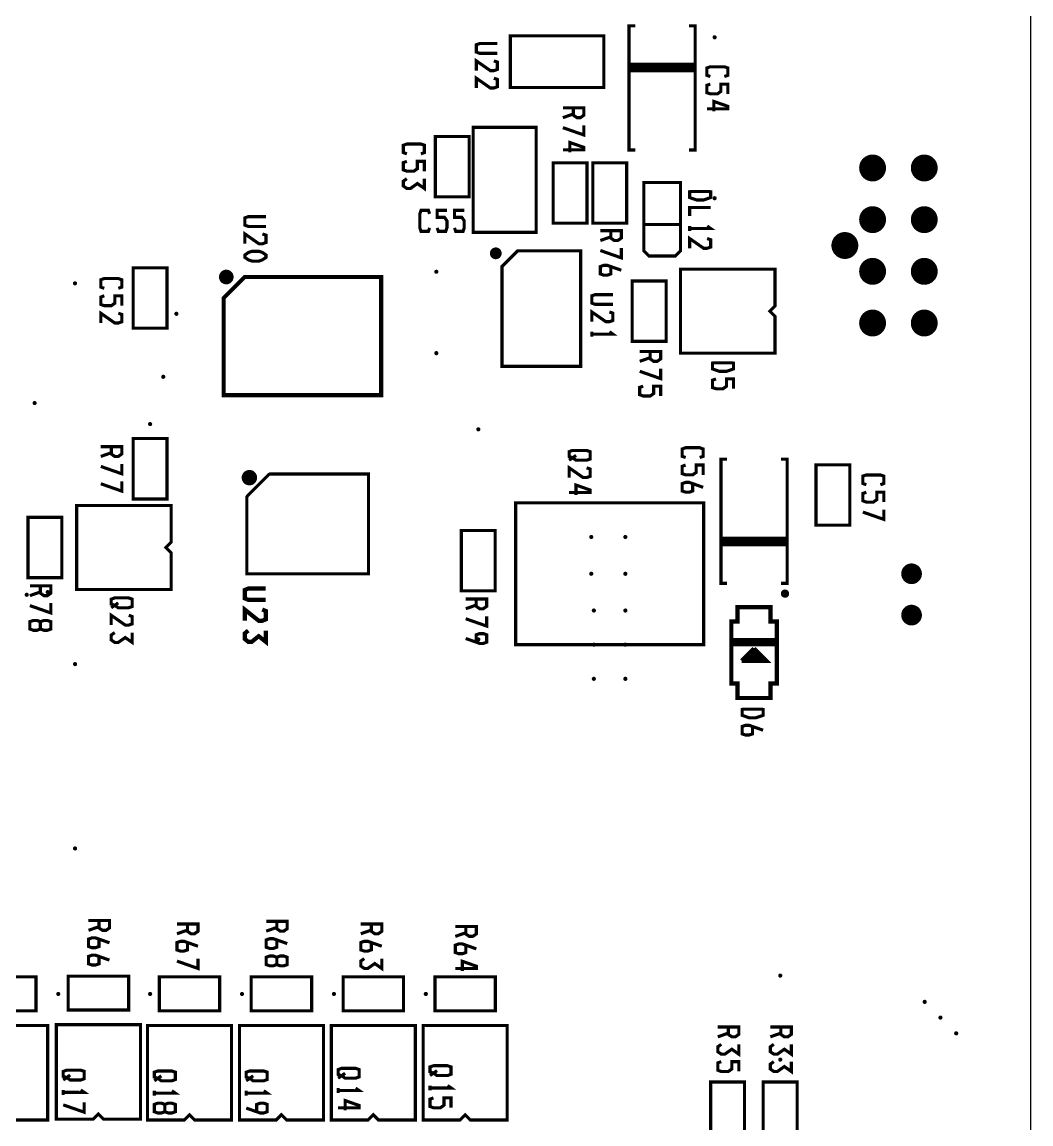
# Model space of a CAD drawing. Extents: x -16 to 352, y -5 to 215.
# Drawn here: x 106.2 to 155, y 109.9 to 163.2 of the extents above; entities that cross this region are included whole.
import ezdxf

# ---------------------------------------------------------------- set-up
doc = ezdxf.new("R2010")
doc.units = 0
doc.header["$MEASUREMENT"] = 0
doc.layers.get('0').update_dxf_attribs({"linetype": 'CONTINUOUS'})
for name, color, linetype in [('25-334-0_DRD', 7, 'CONTINUOUS'), ('25-334-0_SST', 12, 'CONTINUOUS'), ('THRUHOLE_NPT', 8, 'CONTINUOUS'), ('THRUHOLE_TAP', 15, 'CONTINUOUS')]:
    doc.layers.add(name, color=color, linetype=linetype)

# ---------------------------------------------------------------- blocks, each defined once
blk = doc.blocks.new('ROUND_27')
at = {"const_width": 0.65024}
blk.add_lwpolyline([(-0.32512, 0, 1), (0.32512, 0, 1)], format="xyb", close=True, dxfattribs=at)
blk = doc.blocks.new('ROUND_75')
at = {"const_width": 0.10033}
blk.add_lwpolyline([(-0.050164, 0, 1), (0.050164, 0, 1)], format="xyb", close=True, dxfattribs=at)
blk = doc.blocks.new('ROUND_3')
at = {"const_width": 0.50038}
blk.add_lwpolyline([(-0.25019, 0, 1), (0.25019, 0, 1)], format="xyb", close=True, dxfattribs=at)

msp = doc.modelspace()

# ---------------------------------------------------------------- linework, layer by layer
at = {"layer": '25-334-0_DRD'}
msp.add_line((155.001, -4.999), (155.001, 215.001), dxfattribs=at)
at = {"layer": '25-334-0_SST'}
for points, const_width in [([(135.86, 163.02), (135.56, 163.02), (135.56, 157.02), (135.86, 157.02)], 0.152), ([(138.46, 163.02), (138.76, 163.02), (138.76, 157.02), (138.46, 157.02)], 0.152), ([(129.819, 160.045), (134.341, 160.045), (134.341, 162.535), (129.819, 162.535), (129.819, 160.045)], 0.152), ([(129.189, 161.694), (128.344, 161.694), (128.173, 161.752), (128.173, 162.108), (128.344, 162.166), (129.189, 162.166)], 0.152), ([(128.173, 160.856), (128.173, 161.328), (128.852, 160.856), (129.019, 160.856), (129.189, 160.914), (129.189, 161.27), (129.019, 161.328)], 0.152), ([(135.572, 161.163), (135.572, 160.845)], 0.152), ([(138.748, 161.163), (135.572, 161.163)], 0.152), ([(138.748, 161.084), (135.572, 161.084)], 0.152), ([(138.748, 160.947), (135.572, 160.947)], 0.152), ([(135.674, 161.163), (135.674, 160.845)], 0.152), ([(135.811, 161.163), (135.811, 160.845)], 0.152), ([(135.948, 161.163), (135.948, 160.845)], 0.152), ([(136.086, 161.163), (136.086, 160.845)], 0.152), ([(136.223, 161.163), (136.223, 160.845)], 0.152), ([(136.36, 161.163), (136.36, 160.845)], 0.152), ([(136.497, 161.163), (136.497, 160.845)], 0.152), ([(136.634, 161.163), (136.634, 160.845)], 0.152), ([(136.771, 161.163), (136.771, 160.845)], 0.152), ([(136.909, 161.163), (136.909, 160.845)], 0.152), ([(137.046, 161.163), (137.046, 160.845)], 0.152), ([(137.183, 161.163), (137.183, 160.845)], 0.152), ([(137.32, 161.163), (137.32, 160.845)], 0.152), ([(137.457, 161.163), (137.457, 160.845)], 0.152), ([(137.594, 161.163), (137.594, 160.845)], 0.152), ([(137.732, 161.163), (137.732, 160.845)], 0.152), ([(137.869, 161.163), (137.869, 160.845)], 0.152), ([(138.006, 161.163), (138.006, 160.845)], 0.152), ([(138.143, 161.163), (138.143, 160.845)], 0.152), ([(138.28, 161.163), (138.28, 160.845)], 0.152), ([(138.417, 161.163), (138.417, 160.845)], 0.152), ([(138.554, 161.163), (138.554, 160.845)], 0.152), ([(138.692, 161.163), (138.692, 160.845)], 0.152), ([(138.748, 161.163), (138.748, 160.845)], 0.152), ([(139.492, 160.571), (139.324, 160.63), (139.324, 160.985), (139.492, 161.044), (140.17, 161.044), (140.34, 160.985), (140.34, 160.63), (140.17, 160.571)], 0.152), ([(128.173, 160.017), (128.173, 160.49), (128.852, 160.017), (129.019, 160.017), (129.189, 160.076), (129.189, 160.431), (129.019, 160.49)], 0.152), ([(138.748, 160.845), (135.572, 160.845)], 0.152), ([(139.492, 160.205), (139.324, 160.147), (139.324, 159.791), (139.492, 159.733), (139.832, 159.733), (140, 159.85), (140, 160.205), (140.34, 160.205), (140.34, 159.733)], 0.152), ([(139.662, 158.895), (139.662, 159.367), (140.34, 159.131), (140.34, 159.012), (139.324, 159.012)], 0.152), ([(132.867, 159.057), (132.867, 158.702), (133.038, 158.582), (133.208, 158.582), (133.375, 158.702), (133.375, 159.057), (132.359, 159.057)], 0.152), ([(132.867, 158.76), (132.359, 158.582)], 0.152), ([(132.359, 158.1), (133.375, 157.744), (133.375, 158.219)], 0.152), ([(127.826, 154.75), (127.826, 157.671), (126.187, 157.671), (126.187, 154.75), (127.826, 154.75)], 0.152), ([(128.397, 153.035), (131.064, 153.035), (131.064, 158.115), (128.016, 158.115), (128.016, 153.035), (128.397, 153.035)], 0.152), ([(124.813, 156.832), (124.645, 156.893), (124.645, 157.249), (124.813, 157.307), (125.491, 157.307), (125.661, 157.249), (125.661, 156.893), (125.491, 156.832)], 0.152), ([(132.7, 156.906), (132.7, 157.381), (133.375, 157.145), (133.375, 157.025), (132.359, 157.025)], 0.152), ([(124.813, 156.469), (124.645, 156.411), (124.645, 156.055), (124.813, 155.994), (125.153, 155.994), (125.321, 156.113), (125.321, 156.469), (125.661, 156.469), (125.661, 155.994)], 0.152), ([(131.889, 156.4), (131.889, 153.48), (133.528, 153.48), (133.528, 156.4), (131.889, 156.4)], 0.152), ([(135.446, 153.48), (135.446, 156.4), (133.807, 156.4), (133.807, 153.48), (135.446, 153.48)], 0.152), ([(124.813, 155.631), (124.645, 155.512), (124.645, 155.275), (124.813, 155.156), (124.983, 155.156), (125.321, 155.395), (125.661, 155.156), (125.661, 155.631)], 0.152), ([(137.795, 151.892), (136.525, 151.892), (136.271, 152.146), (136.271, 155.448), (138.049, 155.448), (138.049, 152.146), (137.795, 151.892)], 0.152), ([(138.491, 155.075), (138.491, 154.719), (138.829, 154.602), (139.169, 154.602), (139.507, 154.719), (139.507, 155.075)], 0.152), ([(138.491, 155.016), (139.507, 155.016)], 0.152), ([(125.913, 153.253), (125.854, 153.083), (125.499, 153.083), (125.44, 153.253), (125.44, 153.932), (125.499, 154.099), (125.854, 154.099), (125.913, 153.932)], 0.152), ([(126.279, 153.253), (126.337, 153.083), (126.693, 153.083), (126.751, 153.253), (126.751, 153.591), (126.634, 153.761), (126.279, 153.761), (126.279, 154.099), (126.751, 154.099)], 0.152), ([(127.117, 153.253), (127.175, 153.083), (127.531, 153.083), (127.589, 153.253), (127.589, 153.591), (127.472, 153.761), (127.117, 153.761), (127.117, 154.099), (127.589, 154.099)], 0.152), ([(138.491, 153.822), (138.491, 154.236), (139.507, 154.236)], 0.152), ([(117.996, 153.322), (117.15, 153.322), (116.98, 153.383), (116.98, 153.739), (117.15, 153.797), (117.996, 153.797)], 0.152), ([(138.049, 153.416), (136.271, 153.416)], 0.152), ([(116.98, 152.484), (116.98, 152.959), (117.658, 152.484), (117.828, 152.484), (117.996, 152.545), (117.996, 152.9), (117.828, 152.959)], 0.152), ([(134.678, 153.116), (134.678, 152.761), (134.846, 152.641), (135.016, 152.641), (135.186, 152.761), (135.186, 153.116), (134.17, 153.116)], 0.152), ([(138.491, 153.104), (138.491, 153.34)], 0.152), ([(138.491, 153.22), (139.507, 153.22), (139.337, 153.34)], 0.152), ([(134.678, 152.819), (134.17, 152.641)], 0.152), ([(138.491, 152.265), (138.491, 152.738), (139.169, 152.265), (139.337, 152.265), (139.507, 152.324), (139.507, 152.679), (139.337, 152.738)], 0.152), ([(116.98, 151.943), (117.15, 152.062), (117.32, 152.121), (117.658, 152.121), (117.828, 152.062), (117.996, 151.943), (117.996, 151.823), (117.828, 151.707), (117.658, 151.646), (117.32, 151.646), (117.15, 151.707), (116.98, 151.823), (116.98, 151.943)], 0.152), ([(129.319, 152.052), (128.908, 152.052)], 0.152), ([(129.291, 151.915), (128.933, 151.915)], 0.152), ([(129.235, 152.189), (128.989, 152.189)], 0.152), ([(129.007, 152.199), (129.007, 151.841)], 0.152), ([(129.144, 152.227), (129.144, 151.813)], 0.152), ([(129.281, 152.143), (129.281, 151.897)], 0.152), ([(130.175, 152.146), (133.223, 152.146), (133.223, 146.558), (129.413, 146.558), (129.413, 151.384), (130.175, 152.146)], 0.152), ([(134.17, 152.159), (135.186, 151.803), (135.186, 152.278)], 0.152), ([(111.57, 151.321), (111.57, 148.399), (113.208, 148.399), (113.208, 151.321), (111.57, 151.321)], 0.152), ([(134.678, 151.381), (134.678, 151.026), (134.508, 150.965), (134.338, 150.965), (134.17, 151.026), (134.17, 151.381), (134.338, 151.44), (134.508, 151.44), (135.186, 151.204)], 0.152), ([(110.178, 150.327), (110.007, 150.388), (110.007, 150.744), (110.178, 150.802), (110.856, 150.802), (111.023, 150.744), (111.023, 150.388), (110.856, 150.327)], 0.152), ([(116.317, 150.79), (115.839, 150.79)], 0.201), ([(116.314, 150.97), (115.842, 150.97)], 0.201), ([(115.951, 149.86), (115.951, 145.161), (123.571, 145.161), (123.571, 150.876), (116.967, 150.876), (115.951, 149.86)], 0.201), ([(115.992, 151.115), (115.992, 150.637)], 0.201), ([(116.172, 151.112), (116.172, 150.64)], 0.201), ([(138.049, 151.257), (138.049, 147.193), (142.621, 147.193), (142.621, 148.971), (142.367, 149.225), (142.621, 149.479), (142.621, 151.257), (138.049, 151.257)], 0.152), ([(137.351, 147.764), (137.351, 150.685), (135.712, 150.685), (135.712, 147.764), (137.351, 147.764)], 0.152), ([(110.178, 149.964), (110.007, 149.906), (110.007, 149.55), (110.178, 149.489), (110.515, 149.489), (110.686, 149.609), (110.686, 149.964), (111.023, 149.964), (111.023, 149.489)], 0.152), ([(134.777, 149.553), (133.932, 149.553), (133.761, 149.611), (133.761, 149.967), (133.932, 150.025), (134.777, 150.025)], 0.152), ([(110.007, 148.651), (110.007, 149.126), (110.686, 148.651), (110.856, 148.651), (111.023, 148.712), (111.023, 149.068), (110.856, 149.126)], 0.152), ([(133.761, 148.714), (133.761, 149.187), (134.44, 148.714), (134.61, 148.714), (134.777, 148.773), (134.777, 149.128), (134.61, 149.187)], 0.152), ([(133.761, 147.993), (133.761, 148.232)], 0.152), ([(133.761, 148.112), (134.777, 148.112), (134.61, 148.232)], 0.152), ([(136.583, 147.274), (136.583, 146.919), (136.751, 146.799), (136.921, 146.799), (137.091, 146.919), (137.091, 147.274), (136.075, 147.274)], 0.152), ([(136.583, 146.977), (136.075, 146.799)], 0.152), ([(139.596, 146.787), (139.596, 146.431), (139.934, 146.312), (140.274, 146.312), (140.612, 146.431), (140.612, 146.787)], 0.152), ([(139.596, 146.726), (140.612, 146.726)], 0.152), ([(136.075, 146.317), (137.091, 145.961), (137.091, 146.436)], 0.152), ([(139.766, 145.948), (139.596, 145.887), (139.596, 145.532), (139.766, 145.473), (140.104, 145.473), (140.274, 145.593), (140.274, 145.948), (140.612, 145.948), (140.612, 145.473)], 0.152), ([(136.243, 145.598), (136.075, 145.539), (136.075, 145.184), (136.243, 145.123), (136.583, 145.123), (136.751, 145.242), (136.751, 145.598), (137.091, 145.598), (137.091, 145.123)], 0.152), ([(111.57, 143.065), (111.57, 140.144), (113.208, 140.144), (113.208, 143.065), (111.57, 143.065)], 0.152), ([(110.515, 142.674), (110.515, 142.319), (110.686, 142.199), (110.856, 142.199), (111.023, 142.319), (111.023, 142.674), (110.007, 142.674)], 0.152), ([(110.515, 142.377), (110.007, 142.199)], 0.152), ([(132.829, 142.491), (132.659, 142.43), (132.659, 142.194), (132.829, 142.136), (132.997, 142.016), (133.505, 142.016), (133.675, 142.075), (133.675, 142.43), (133.505, 142.491), (132.829, 142.491)], 0.152), ([(132.997, 142.253), (132.659, 142.016)], 0.152), ([(138.298, 142.146), (138.128, 142.204), (138.128, 142.56), (138.298, 142.621), (138.976, 142.621), (139.144, 142.56), (139.144, 142.204), (138.976, 142.146)], 0.152), ([(110.007, 141.717), (111.023, 141.361), (111.023, 141.836)], 0.152), ([(132.659, 141.178), (132.659, 141.653), (133.337, 141.178), (133.505, 141.178), (133.675, 141.237), (133.675, 141.592), (133.505, 141.653)], 0.152), ([(138.298, 141.783), (138.128, 141.722), (138.128, 141.366), (138.298, 141.308), (138.636, 141.308), (138.806, 141.427), (138.806, 141.783), (139.144, 141.783), (139.144, 141.308)], 0.152), ([(140.305, 136.065), (140.005, 136.065), (140.005, 142.065), (140.305, 142.065)], 0.152), ([(142.905, 136.065), (143.205, 136.065), (143.205, 142.065), (142.905, 142.065)], 0.152), ([(146.24, 138.875), (146.24, 141.796), (144.602, 141.796), (144.602, 138.875), (146.24, 138.875)], 0.152), ([(117.483, 141.252), (116.909, 141.252)], 0.152), ([(117.399, 141.389), (116.99, 141.389)], 0.152), ([(117, 141.397), (117, 140.95)], 0.152), ([(118.186, 141.351), (118.135, 141.326), (117.119, 140.31), (117.069, 140.233), (117.069, 136.525), (122.961, 136.525), (122.961, 141.351), (118.186, 141.351)], 0.152), ([(117.137, 141.465), (117.137, 140.881)], 0.152), ([(117.274, 141.46), (117.274, 140.886)], 0.152), ([(117.412, 141.376), (117.412, 140.967)], 0.152), ([(147.038, 140.83), (146.87, 140.891), (146.87, 141.247), (147.038, 141.305), (147.716, 141.305), (147.886, 141.247), (147.886, 140.891), (147.716, 140.83)], 0.152), ([(110.007, 140.879), (111.023, 140.523), (111.023, 140.998)], 0.152), ([(117.488, 141.115), (116.903, 141.115)], 0.152), ([(117.419, 140.978), (116.972, 140.978)], 0.152), ([(132.997, 140.34), (132.997, 140.815), (133.675, 140.576), (133.675, 140.459), (132.659, 140.459)], 0.152), ([(138.636, 140.884), (138.636, 140.528), (138.468, 140.47), (138.298, 140.47), (138.128, 140.528), (138.128, 140.884), (138.298, 140.945), (138.468, 140.945), (139.144, 140.706)], 0.152), ([(147.038, 140.467), (146.87, 140.409), (146.87, 140.053), (147.038, 139.992), (147.378, 139.992), (147.546, 140.111), (147.546, 140.467), (147.886, 140.467), (147.886, 139.992)], 0.152), ([(108.839, 139.827), (108.839, 135.763), (113.411, 135.763), (113.411, 137.541), (113.157, 137.795), (113.411, 138.049), (113.411, 139.827), (108.839, 139.827)], 0.152), ([(130.073, 139.954), (130.073, 133.096), (139.167, 133.096), (139.167, 139.954), (130.073, 139.954)], 0.152), ([(146.87, 139.51), (147.886, 139.154), (147.886, 139.629)], 0.152), ([(106.49, 139.256), (106.49, 136.334), (108.128, 136.334), (108.128, 139.256), (106.49, 139.256)], 0.152), ([(127.445, 138.62), (127.445, 135.7), (129.083, 135.7), (129.083, 138.62), (127.445, 138.62)], 0.152), ([(143.192, 138.239), (140.018, 138.239), (140.018, 137.922)], 0.152), ([(143.192, 138.161), (140.018, 138.161)], 0.152), ([(143.192, 138.024), (140.018, 138.024)], 0.152), ([(140.119, 138.239), (140.119, 137.922)], 0.152), ([(140.256, 138.239), (140.256, 137.922)], 0.152), ([(140.393, 138.239), (140.393, 137.922)], 0.152), ([(140.531, 138.239), (140.531, 137.922)], 0.152), ([(140.668, 138.239), (140.668, 137.922)], 0.152), ([(140.805, 138.239), (140.805, 137.922)], 0.152), ([(140.942, 138.239), (140.942, 137.922)], 0.152), ([(141.079, 138.239), (141.079, 137.922)], 0.152), ([(141.216, 138.239), (141.216, 137.922)], 0.152), ([(141.354, 138.239), (141.354, 137.922)], 0.152), ([(141.491, 138.239), (141.491, 137.922)], 0.152), ([(141.628, 138.239), (141.628, 137.922)], 0.152), ([(141.765, 138.239), (141.765, 137.922)], 0.152), ([(141.902, 138.239), (141.902, 137.922)], 0.152), ([(142.039, 138.239), (142.039, 137.922)], 0.152), ([(142.177, 138.239), (142.177, 137.922)], 0.152), ([(142.314, 138.239), (142.314, 137.922)], 0.152), ([(142.451, 138.239), (142.451, 137.922)], 0.152), ([(142.588, 138.239), (142.588, 137.922)], 0.152), ([(142.725, 138.239), (142.725, 137.922)], 0.152), ([(142.862, 138.239), (142.862, 137.922)], 0.152), ([(142.999, 138.239), (142.999, 137.922)], 0.152), ([(143.137, 138.239), (143.137, 137.922)], 0.152), ([(143.192, 138.239), (143.192, 137.922)], 0.152), ([(143.192, 137.922), (140.018, 137.922)], 0.152), ([(107.086, 135.943), (107.086, 135.588), (107.257, 135.468), (107.427, 135.468), (107.594, 135.588), (107.594, 135.943), (106.578, 135.943)], 0.152), ([(117.988, 135.268), (117.14, 135.268), (116.972, 135.336), (116.972, 135.743), (117.14, 135.811), (117.988, 135.811)], 0.203), ([(107.086, 135.646), (106.578, 135.468)], 0.152), ([(110.683, 135.357), (110.513, 135.296), (110.513, 135.059), (110.683, 135.001), (110.851, 134.882), (111.359, 134.882), (111.529, 134.94), (111.529, 135.296), (111.359, 135.357), (110.683, 135.357)], 0.152), ([(128.168, 135.308), (128.168, 134.953), (128.339, 134.833), (128.509, 134.833), (128.676, 134.953), (128.676, 135.308), (127.66, 135.308)], 0.152), ([(143.226, 135.542), (142.982, 135.542)], 0.152), ([(143.154, 135.679), (143.055, 135.679)], 0.152), ([(143.081, 135.687), (143.081, 135.443)], 0.152), ([(143.218, 135.613), (143.218, 135.514)], 0.152), ([(106.578, 134.986), (107.594, 134.63), (107.594, 135.105)], 0.152), ([(110.851, 135.118), (110.513, 134.882)], 0.152), ([(116.972, 134.252), (116.972, 134.795), (117.648, 134.252), (117.818, 134.252), (117.988, 134.32), (117.988, 134.727), (117.818, 134.795)], 0.203), ([(128.168, 135.011), (127.66, 134.833)], 0.152), ([(140.505, 134.214), (140.505, 131.216), (140.805, 131.216), (140.805, 130.518), (142.405, 130.518), (142.405, 131.216), (142.705, 131.216), (142.705, 134.214), (142.405, 134.214), (142.405, 134.912), (140.805, 134.912), (140.805, 134.214), (140.505, 134.214)], 0.201), ([(107.086, 133.853), (107.257, 133.792), (107.427, 133.792), (107.594, 133.853), (107.594, 134.209), (107.427, 134.267), (107.257, 134.267), (107.086, 134.209), (107.086, 133.853), (106.919, 133.792), (106.749, 133.792), (106.578, 133.853), (106.578, 134.209), (106.749, 134.267), (106.919, 134.267), (107.086, 134.209)], 0.152), ([(110.513, 134.043), (110.513, 134.518), (111.191, 134.043), (111.359, 134.043), (111.529, 134.102), (111.529, 134.457), (111.359, 134.518)], 0.152), ([(127.66, 134.351), (128.676, 133.995), (128.676, 134.47)], 0.152), ([(110.683, 133.68), (110.513, 133.561), (110.513, 133.325), (110.683, 133.205), (110.851, 133.205), (111.191, 133.441), (111.529, 133.205), (111.529, 133.68)], 0.152), ([(117.14, 133.779), (116.972, 133.642), (116.972, 133.373), (117.14, 133.236), (117.31, 133.236), (117.648, 133.507), (117.988, 133.236), (117.988, 133.779)], 0.203), ([(128.168, 133.218), (128.168, 133.574), (128.339, 133.632), (128.509, 133.632), (128.676, 133.574), (128.676, 133.218), (128.509, 133.157), (128.339, 133.157), (127.66, 133.396)], 0.152), ([(140.706, 133.314), (140.505, 133.314), (140.505, 133.114)], 0.201), ([(142.705, 133.284), (140.505, 133.284)], 0.201), ([(140.675, 133.314), (140.675, 133.114)], 0.201), ([(142.705, 133.314), (140.706, 133.314)], 0.201), ([(140.853, 133.314), (140.853, 133.114)], 0.201), ([(141.034, 133.314), (141.034, 133.114)], 0.201), ([(141.214, 133.314), (141.214, 133.114)], 0.201), ([(141.394, 133.314), (141.394, 133.114)], 0.201), ([(141.572, 133.314), (141.572, 133.114)], 0.201), ([(141.752, 133.314), (141.752, 133.114)], 0.201), ([(141.933, 133.314), (141.933, 133.114)], 0.201), ([(142.113, 133.314), (142.113, 133.114)], 0.201), ([(142.293, 133.314), (142.293, 133.114)], 0.201), ([(142.471, 133.314), (142.471, 133.114)], 0.201), ([(142.651, 133.314), (142.651, 133.114)], 0.201), ([(142.705, 133.314), (142.705, 133.114)], 0.201), ([(142.705, 133.114), (140.505, 133.114)], 0.201), ([(141.605, 132.916), (142.204, 132.316), (141.006, 132.316)], 0.201), ([(141.605, 132.916), (141.006, 132.316)], 0.201), ([(141.354, 132.664), (141.354, 132.316)], 0.201), ([(141.856, 132.664), (141.354, 132.664)], 0.201), ([(141.534, 132.842), (141.534, 132.316)], 0.201), ([(141.676, 132.842), (141.534, 132.842)], 0.201), ([(141.714, 132.806), (141.714, 132.316)], 0.201), ([(141.892, 132.626), (141.892, 132.316)], 0.201), ([(141.173, 132.484), (141.173, 132.316)], 0.201), ([(142.037, 132.484), (141.173, 132.484)], 0.201), ([(142.072, 132.446), (142.072, 132.316)], 0.201), ([(141.028, 130.035), (141.028, 129.68), (141.366, 129.563), (141.704, 129.563), (142.044, 129.68), (142.044, 130.035)], 0.152), ([(141.028, 129.977), (142.044, 129.977)], 0.152), ([(141.536, 129.139), (141.536, 128.783), (141.366, 128.725), (141.196, 128.725), (141.028, 128.783), (141.028, 129.139), (141.196, 129.197), (141.366, 129.197), (142.044, 128.961)], 0.152), ([(109.921, 119.756), (109.921, 119.4), (110.091, 119.281), (110.259, 119.281), (110.429, 119.4), (110.429, 119.756), (109.413, 119.756)], 0.152), ([(109.921, 119.459), (109.413, 119.281)], 0.152), ([(114.201, 119.591), (114.201, 119.235), (114.371, 119.116), (114.539, 119.116), (114.709, 119.235), (114.709, 119.591), (113.693, 119.591)], 0.152), ([(114.201, 119.294), (113.693, 119.116)], 0.152), ([(118.519, 119.718), (118.519, 119.362), (118.689, 119.243), (118.857, 119.243), (119.027, 119.362), (119.027, 119.718), (118.011, 119.718)], 0.152), ([(118.519, 119.421), (118.011, 119.243)], 0.152), ([(123.091, 119.591), (123.091, 119.235), (123.261, 119.116), (123.429, 119.116), (123.599, 119.235), (123.599, 119.591), (122.583, 119.591)], 0.152), ([(123.091, 119.294), (122.583, 119.116)], 0.152), ([(127.663, 119.464), (127.663, 119.108), (127.833, 118.989), (128.001, 118.989), (128.171, 119.108), (128.171, 119.464), (127.155, 119.464)], 0.152), ([(109.921, 118.857), (109.921, 118.501), (109.751, 118.443), (109.583, 118.443), (109.413, 118.501), (109.413, 118.857), (109.583, 118.918), (109.751, 118.918), (110.429, 118.679)], 0.152), ([(118.519, 118.819), (118.519, 118.463), (118.349, 118.405), (118.181, 118.405), (118.011, 118.463), (118.011, 118.819), (118.181, 118.88), (118.349, 118.88), (119.027, 118.641)], 0.152), ([(127.663, 119.167), (127.155, 118.989)], 0.152), ([(114.201, 118.692), (114.201, 118.336), (114.031, 118.278), (113.863, 118.278), (113.693, 118.336), (113.693, 118.692), (113.863, 118.753), (114.031, 118.753), (114.709, 118.514)], 0.152), ([(123.091, 118.692), (123.091, 118.336), (122.921, 118.278), (122.753, 118.278), (122.583, 118.336), (122.583, 118.692), (122.753, 118.753), (122.921, 118.753), (123.599, 118.514)], 0.152), ([(127.663, 118.565), (127.663, 118.209), (127.493, 118.151), (127.325, 118.151), (127.155, 118.209), (127.155, 118.565), (127.325, 118.626), (127.493, 118.626), (128.171, 118.387)], 0.152), ([(109.921, 118.019), (109.921, 117.663), (109.751, 117.605), (109.583, 117.605), (109.413, 117.663), (109.413, 118.019), (109.583, 118.08), (109.751, 118.08), (110.429, 117.841)], 0.152), ([(113.693, 117.795), (114.709, 117.439), (114.709, 117.914)], 0.152), ([(118.519, 117.625), (118.689, 117.566), (118.857, 117.566), (119.027, 117.625), (119.027, 117.98), (118.857, 118.041), (118.689, 118.041), (118.519, 117.98), (118.519, 117.625), (118.349, 117.566), (118.181, 117.566), (118.011, 117.625), (118.011, 117.98), (118.181, 118.041), (118.349, 118.041), (118.519, 117.98)], 0.152), ([(122.753, 117.914), (122.583, 117.795), (122.583, 117.559), (122.753, 117.439), (122.921, 117.439), (123.261, 117.676), (123.599, 117.439), (123.599, 117.914)], 0.152), ([(127.493, 117.312), (127.493, 117.787), (128.171, 117.549), (128.171, 117.432), (127.155, 117.432)], 0.152), ([(106.871, 117.031), (103.95, 117.031), (103.95, 115.392), (106.871, 115.392), (106.871, 117.031)], 0.152), ([(111.354, 117.069), (108.433, 117.069), (108.433, 115.43), (111.354, 115.43), (111.354, 117.069)], 0.152), ([(115.76, 117.031), (112.84, 117.031), (112.84, 115.392), (115.76, 115.392), (115.76, 117.031)], 0.152), ([(120.206, 117.031), (117.284, 117.031), (117.284, 115.392), (120.206, 115.392), (120.206, 117.031)], 0.152), ([(124.65, 117.031), (121.73, 117.031), (121.73, 115.392), (124.65, 115.392), (124.65, 117.031)], 0.152), ([(129.095, 117.031), (126.174, 117.031), (126.174, 115.392), (129.095, 115.392), (129.095, 117.031)], 0.152), ([(107.442, 114.681), (103.378, 114.681), (103.378, 110.109), (105.156, 110.109), (105.41, 110.363), (105.664, 110.109), (107.442, 110.109), (107.442, 114.681)], 0.152), ([(111.925, 114.719), (107.861, 114.719), (107.861, 110.147), (109.639, 110.147), (109.893, 110.401), (110.147, 110.147), (111.925, 110.147), (111.925, 114.719)], 0.152), ([(116.332, 114.681), (112.268, 114.681), (112.268, 110.109), (114.046, 110.109), (114.3, 110.363), (114.554, 110.109), (116.332, 110.109), (116.332, 114.681)], 0.152), ([(120.777, 114.681), (116.713, 114.681), (116.713, 110.109), (118.491, 110.109), (118.745, 110.363), (118.999, 110.109), (120.777, 110.109), (120.777, 114.681)], 0.152), ([(125.222, 114.681), (121.158, 114.681), (121.158, 110.109), (122.936, 110.109), (123.19, 110.363), (123.444, 110.109), (125.222, 110.109), (125.222, 114.681)], 0.152), ([(129.667, 114.681), (125.603, 114.681), (125.603, 110.109), (127.381, 110.109), (127.635, 110.363), (127.889, 110.109), (129.667, 110.109), (129.667, 114.681)], 0.152), ([(140.36, 114.607), (140.36, 114.252), (140.531, 114.132), (140.701, 114.132), (140.868, 114.252), (140.868, 114.607), (139.852, 114.607)], 0.152), ([(142.9, 114.607), (142.9, 114.252), (143.071, 114.132), (143.241, 114.132), (143.408, 114.252), (143.408, 114.607), (142.392, 114.607)], 0.152), ([(140.36, 114.31), (139.852, 114.132)], 0.152), ([(142.9, 114.31), (142.392, 114.132)], 0.152), ([(140.023, 113.769), (139.852, 113.65), (139.852, 113.414), (140.023, 113.294), (140.193, 113.294), (140.531, 113.533), (140.868, 113.294), (140.868, 113.769)], 0.152), ([(142.563, 113.769), (142.392, 113.65), (142.392, 113.414), (142.563, 113.294), (142.733, 113.294), (143.071, 113.533), (143.408, 113.294), (143.408, 113.769)], 0.152), ([(140.023, 112.931), (139.852, 112.873), (139.852, 112.517), (140.023, 112.456), (140.36, 112.456), (140.531, 112.575), (140.531, 112.931), (140.868, 112.931), (140.868, 112.456)], 0.152), ([(142.563, 112.931), (142.392, 112.812), (142.392, 112.575), (142.563, 112.456), (142.733, 112.456), (143.071, 112.695), (143.408, 112.456), (143.408, 112.931)], 0.152), ([(108.359, 112.519), (108.191, 112.461), (108.191, 112.222), (108.359, 112.164), (108.529, 112.044), (109.037, 112.044), (109.207, 112.105), (109.207, 112.461), (109.037, 112.519), (108.359, 112.519)], 0.152), ([(112.766, 112.481), (112.598, 112.423), (112.598, 112.184), (112.766, 112.126), (112.936, 112.006), (113.444, 112.006), (113.614, 112.067), (113.614, 112.423), (113.444, 112.481), (112.766, 112.481)], 0.152), ([(117.211, 112.481), (117.043, 112.423), (117.043, 112.184), (117.211, 112.126), (117.381, 112.006), (117.889, 112.006), (118.059, 112.067), (118.059, 112.423), (117.889, 112.481), (117.211, 112.481)], 0.152), ([(121.656, 112.608), (121.488, 112.55), (121.488, 112.311), (121.656, 112.253), (121.826, 112.133), (122.334, 112.133), (122.504, 112.194), (122.504, 112.55), (122.334, 112.608), (121.656, 112.608)], 0.152), ([(121.826, 112.372), (121.488, 112.133)], 0.152), ([(126.101, 112.735), (125.933, 112.677), (125.933, 112.438), (126.101, 112.38), (126.271, 112.26), (126.779, 112.26), (126.949, 112.321), (126.949, 112.677), (126.779, 112.735), (126.101, 112.735)], 0.152), ([(126.271, 112.499), (125.933, 112.26)], 0.152), ([(108.529, 112.283), (108.191, 112.044)], 0.152), ([(112.936, 112.245), (112.598, 112.006)], 0.152), ([(117.381, 112.245), (117.043, 112.006)], 0.152), ([(139.51, 111.951), (139.51, 109.029), (141.148, 109.029), (141.148, 111.951), (139.51, 111.951)], 0.152), ([(142.049, 111.951), (142.049, 109.029), (143.688, 109.029), (143.688, 111.951), (142.049, 111.951)], 0.152), ([(108.191, 111.326), (108.191, 111.562)], 0.152), ([(108.191, 111.445), (109.207, 111.445), (109.037, 111.562)], 0.152), ([(112.598, 111.288), (112.598, 111.524)], 0.152), ([(112.598, 111.407), (113.614, 111.407), (113.444, 111.524)], 0.152), ([(117.043, 111.288), (117.043, 111.524)], 0.152), ([(117.043, 111.407), (118.059, 111.407), (117.889, 111.524)], 0.152), ([(121.488, 111.415), (121.488, 111.651)], 0.152), ([(121.488, 111.534), (122.504, 111.534), (122.334, 111.651)], 0.152), ([(125.933, 111.542), (125.933, 111.778)], 0.152), ([(125.933, 111.661), (126.949, 111.661), (126.779, 111.778)], 0.152), ([(108.191, 110.843), (109.207, 110.487), (109.207, 110.962)], 0.152), ([(113.106, 110.508), (113.274, 110.449), (113.444, 110.449), (113.614, 110.508), (113.614, 110.863), (113.444, 110.924), (113.274, 110.924), (113.106, 110.863), (113.106, 110.508), (112.936, 110.449), (112.766, 110.449), (112.598, 110.508), (112.598, 110.863), (112.766, 110.924), (112.936, 110.924), (113.106, 110.863)], 0.152), ([(117.551, 110.508), (117.551, 110.863), (117.719, 110.924), (117.889, 110.924), (118.059, 110.863), (118.059, 110.508), (117.889, 110.449), (117.719, 110.449), (117.043, 110.686)], 0.152), ([(121.826, 110.576), (121.826, 111.051), (122.504, 110.813), (122.504, 110.696), (121.488, 110.696)], 0.152), ([(126.101, 111.178), (125.933, 111.117), (125.933, 110.762), (126.101, 110.703), (126.441, 110.703), (126.609, 110.823), (126.609, 111.178), (126.949, 111.178), (126.949, 110.703)], 0.152)]:
    msp.add_lwpolyline(points, dxfattribs=dict(at, const_width=const_width))
for points, const_width in [([(129.113, 152.23, 0.414214), (128.905, 152.022)], 0.152), ([(128.905, 152.022, 0.414214), (129.113, 151.813)], 0.152), ([(129.322, 152.022, 0.414214), (129.113, 152.23)], 0.152), ([(129.113, 151.813, 0.414214), (129.322, 152.022)], 0.152), ([(116.078, 151.13, 0.414214), (115.824, 150.876)], 0.201), ([(115.824, 150.876, 0.414214), (116.078, 150.622)], 0.201), ([(116.332, 150.876, 0.414214), (116.078, 151.13)], 0.201), ([(116.078, 150.622, 0.414214), (116.332, 150.876)], 0.201), ([(117.196, 141.47, 0.414214), (116.898, 141.173)], 0.152), ([(116.898, 141.173, 0.414214), (117.196, 140.876)], 0.152), ([(117.493, 141.173, 0.414214), (117.196, 141.47)], 0.152), ([(117.196, 140.876, 0.414214), (117.493, 141.173)], 0.152), ([(143.104, 135.689, 0.414214), (142.979, 135.565)], 0.152), ([(142.979, 135.565, 0.414214), (143.104, 135.44)], 0.152), ([(143.228, 135.565, 0.414214), (143.104, 135.689)], 0.152), ([(143.104, 135.44, 0.414214), (143.228, 135.565)], 0.152)]:
    msp.add_lwpolyline(points, format="xyb", dxfattribs=dict(at, const_width=const_width))

# ---------------------------------------------------------------- block references
at = {"layer": 'THRUHOLE_NPT'}
msp.add_blockref('ROUND_27', (145.999, 152.4), dxfattribs=at)
at = {"layer": 'THRUHOLE_TAP'}
for name, p in [('ROUND_75', (139.7, 162.469)), ('ROUND_27', (147.34, 156.149)), ('ROUND_27', (149.84, 156.149)), ('ROUND_75', (139.7, 154.686)), ('ROUND_27', (147.34, 153.65)), ('ROUND_27', (149.84, 153.65)), ('ROUND_27', (147.34, 151.15)), ('ROUND_27', (149.84, 151.15)), ('ROUND_75', (126.238, 151.13)), ('ROUND_75', (108.763, 150.571)), ('ROUND_27', (147.34, 148.651)), ('ROUND_27', (149.84, 148.651)), ('ROUND_75', (113.665, 149.098)), ('ROUND_75', (126.238, 147.193)), ('ROUND_75', (113.03, 146.05)), ('ROUND_75', (106.807, 144.78)), ('ROUND_75', (112.395, 143.764)), ('ROUND_75', (128.27, 143.51)), ('ROUND_75', (133.731, 138.303)), ('ROUND_75', (135.382, 138.303)), ('ROUND_3', (149.225, 136.525)), ('ROUND_75', (133.731, 136.525)), ('ROUND_75', (135.382, 136.525)), ('ROUND_75', (106.426, 135.509)), ('ROUND_75', (107.442, 135.636)), ('ROUND_75', (133.858, 134.747)), ('ROUND_75', (135.382, 134.747)), ('ROUND_3', (149.225, 134.526)), ('ROUND_75', (128.27, 133.35)), ('ROUND_75', (133.858, 133.096)), ('ROUND_75', (135.382, 133.096)), ('ROUND_75', (108.763, 132.156)), ('ROUND_75', (133.858, 131.445)), ('ROUND_75', (135.382, 131.445)), ('ROUND_75', (108.763, 123.241)), ('ROUND_75', (142.875, 117.094)), ('ROUND_75', (107.95, 116.205)), ('ROUND_75', (112.395, 116.205)), ('ROUND_75', (116.84, 116.205)), ('ROUND_75', (121.285, 116.205)), ('ROUND_75', (125.73, 116.205)), ('ROUND_75', (149.86, 115.824)), ('ROUND_75', (150.622, 115.062)), ('ROUND_75', (151.384, 114.3)), ('ROUND_75', (142.875, 113.03))]:
    msp.add_blockref(name, p, dxfattribs=at)

doc.saveas('drawing.dxf')
